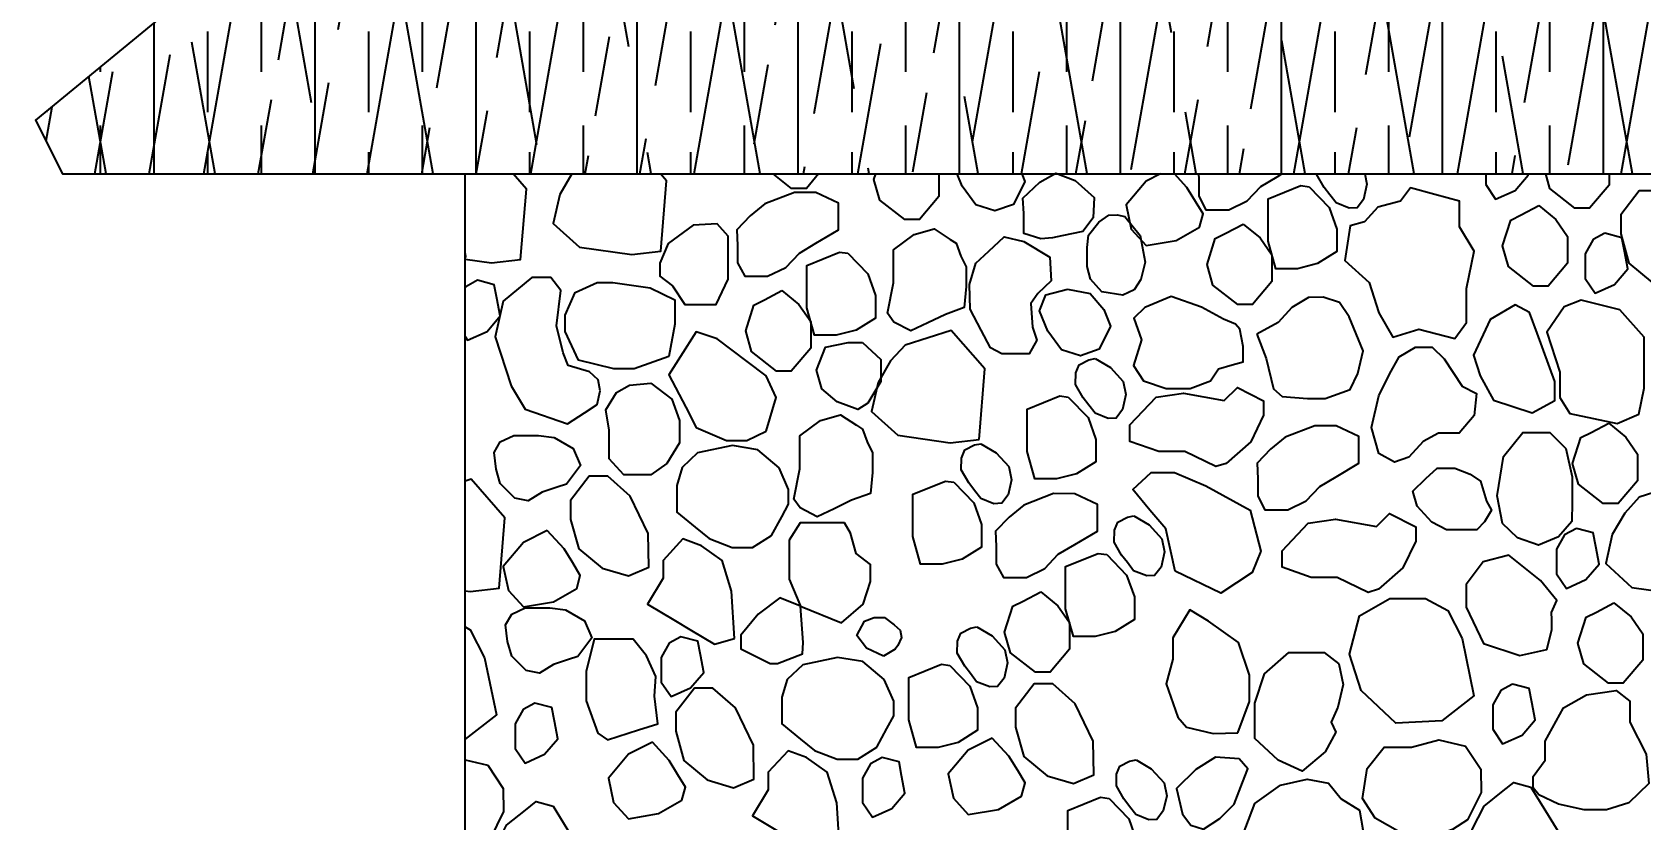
# Model space of a CAD drawing. Header units: millimetres. Extents: x -251401 to 377140, y -30451 to 275830.
# Drawn here: x 152949 to 155945, y -1043 to 424 of the extents above; entities that cross this region are included whole.
import ezdxf

# ---------------------------------------------------------------- set-up
doc = ezdxf.new("R2010")
doc.units = ezdxf.units.MM
for name, color, linetype in [('0-S8', 8, 'Continuous'), ('A-DIMENSIONS', 30, 'Continuous'), ('A-WALL', 4, 'Continuous')]:
    doc.layers.add(name, color=color, linetype=linetype)
doc.styles.add('LEROY', font='simplex.shx')
doc.dimstyles.new('DIM100', dxfattribs={"dimscale": 0, "dimtxt": 220, "dimasz": 180, "dimexe": 220, "dimexo": 250, "dimgap": 1, "dimtad": 1, "dimtoh": 1, "dimlfac": 0.001, "dimzin": 1, "dimdsep": 46, "dimtxsty": 'LEROY', "dimblk1": 'ORIGIN', "dimblk2": 'ORIGIN', "dimsah": 1, "dimcen": 0.18, "dimclrd": 30, "dimclre": 30, "dimclrt": 7, "dimazin": 0, "dimtfac": 1, "dimtix": 1, "dimtmove": 1, "dimatfit": 3, "dimfxl": 1, "dimtvp": 1, "dimtolj": 2, "dimtzin": 0, "dimarcsym": 0})
pattern_1 = [(90, (50275.5, 0), (300, -2e-14), [500, -100]), (90, (50375.5, -100), (300, -2e-14), [300, -75, 150, -75]), (90, (50475.5, -250), (300, -2e-14), [500, -100])]

# ---------------------------------------------------------------- blocks, each defined once
blk = doc.blocks.new('G24H24H')
at = {"layer": '0-S8', "color": 8}
for points in [[(0, 2941.4), (49.4, 2934.4), (103.3, 2940.7), (114.4, 3071.8), (89.6, 3100)], [(198.5, 3100), (176.4, 3061.9), (164.2, 3008), (213, 2963.6), (310.4, 2949.7), (364.3, 2956), (375.4, 3087.1), (364.1, 3100)], [(658.5, 3100), (635.7, 3073.1), (608.2, 3073.1), (573.7, 3100)], [(882.5, 3100), (882.5, 3057.9), (846.3, 3015.3), (818.8, 3015.3), (772.4, 3051.4), (761.6, 3089.8), (764.8, 3100)], [(1037.1, 3100), (1042.5, 3086), (1021.5, 3043.3), (986.9, 3031.2), (951.4, 3042.5), (925.6, 3077.1), (916.4, 3100)], [(1295.1, 3100), (1268.5, 3086.7), (1231.1, 3042.2), (1240.6, 2996.9), (1268.5, 2966.6), (1324.7, 2976.3), (1367.9, 3001.1), (1374.6, 3025.4), (1360.5, 3048.6), (1344.3, 3075), (1321.3, 3100)], [(1366.1, 3100), (1366.5, 3090.8), (1366.5, 3058.4), (1380.1, 3033.4), (1422.8, 3033.4), (1457, 3049.9), (1482, 3076.6), (1512.7, 3094.8), (1521.5, 3100)], [(1676.1, 3100), (1679.9, 3080.9), (1673.5, 3052.6), (1661.5, 3037.1), (1646.8, 3036.3), (1622.4, 3045.9), (1610.8, 3061), (1600.1, 3075), (1586.1, 3099.3), (1586.1, 3100)], [(1901.3, 3100), (1901.3, 3080.1), (1919.6, 3052.9), (1955.8, 3069.1), (1980.4, 3097.9), (1980, 3100)], [(2130.9, 3100), (2130.9, 3079.1), (2094.7, 3036.4), (2067.2, 3036.4), (2020.9, 3072.6), (2013.1, 3100)], [(0, 2951.6), (0.8, 2945.8), (0, 2944.1)], [(0, 2797.5), (4.7, 2790.5), (40.9, 2806.7), (65.5, 2835.6), (59.2, 2868.5), (54.4, 2893.7), (23.1, 2902.1), (1.1, 2890), (0, 2888.1)], [(0, 2323.7), (9.3, 2322.3), (63.2, 2328.6), (74.3, 2459.8), (11.2, 2531.5), (0, 2527.9)], [(0, 2256.3), (9.4, 2251.2), (36, 2199.1), (58.2, 2092.6), (0, 2047.3)], [(0, 2008.8), (42.3, 1998.9), (70.9, 1955.7), (71.7, 1912.5), (46.5, 1861.6), (18.4, 1843.9), (0, 1837.2)]]:
    blk.add_lwpolyline(points, dxfattribs=at)
for points in [[(1136.5, 3087.8), (1171.9, 3056.2), (1170, 3018.2), (1150.4, 2992.9), (1111.8, 2984.7), (1094.4, 2981), (1072.5, 2979), (1040.9, 2989.1), (1040.9, 3026.4), (1039, 3054.9), (1070.6, 3084.7), (1100.4, 3101.7)], [(653.4, 3065.2), (613.5, 3065.7), (558.4, 3044.1), (531, 3021.9), (506, 2995.8), (507.1, 2966.8), (507.1, 2934.4), (520.8, 2909.4), (563.5, 2909.4), (597.6, 2925.8), (622.7, 2952.6), (653.4, 2970.8), (695.6, 2995.8), (695.6, 3023.1), (695.6, 3045.3)], [(1572.5, 3076.2), (1609.4, 3037.8), (1623.9, 2997.3), (1623.9, 2955.4), (1587.7, 2932.9), (1550.8, 2923.5), (1510.2, 2923.5), (1495.8, 2974.9), (1495.8, 3024.8), (1495.8, 3053.8), (1556.6, 3078.4)], [(1675.4, 3011.1), (1648.5, 3003.1), (1639, 2938.8), (1683.9, 2897.9), (1701.9, 2841.6), (1728.3, 2795.8), (1776.7, 2811.2), (1843.5, 2793.3), (1865.4, 2823.2), (1865.4, 2886.5), (1879.5, 2956.3), (1852.5, 3001.7), (1852.5, 3049), (1806.6, 3061.5), (1761, 3073.9), (1742.3, 3049), (1700.4, 3038)], [(2297, 2962.3), (2263.5, 3031.8), (2221.7, 3068.8), (2187.1, 3068.8), (2152.6, 3023.8), (2152.6, 2988.5), (2167.8, 2933.8), (2211.2, 2897.7), (2260.2, 2883.2), (2298, 2899.3)], [(2000.1, 3041), (2031.9, 3015), (2053.6, 2983.5), (2053.6, 2933.9), (2017.4, 2891.2), (1989.9, 2891.2), (1943.6, 2927.4), (1932.7, 2965.8), (1947.9, 3014.2), (1967.5, 3023.6)], [(425, 3004.4), (378.2, 2970.6), (363, 2933.8), (363, 2909.4), (386.1, 2891.4), (409.1, 2856.8), (452.4, 2856.8), (467.5, 2856.8), (489.8, 2904.3), (489.8, 2943.9), (489.8, 2984.2), (469.7, 3007.3)], [(923.7, 2947.1), (933.5, 2927.1), (933.5, 2890.2), (929.6, 2851.4), (894.6, 2838.4), (862.2, 2822.9), (830.3, 2807.6), (798.8, 2824.2), (787.1, 2840.4), (798.1, 2897.3), (798.1, 2921.9), (798.1, 2958.8), (836.3, 2987.2), (873.9, 2997.6), (903.7, 2978.2), (914.8, 2970.9)], [(1229, 3020.6), (1257.6, 2985.2), (1266.6, 2935.8), (1258.8, 2903.7), (1246.4, 2884.1), (1225, 2874.5), (1186.3, 2880.2), (1164.9, 2904.3), (1158.7, 2927.9), (1158.7, 2963.3), (1161.5, 2985.8), (1180.6, 3009.9), (1199.2, 3023.4), (1214.9, 3023.9)], [(1449.4, 3006.7), (1481.3, 2980.7), (1503, 2949.2), (1503, 2899.6), (1466.8, 2857), (1439.3, 2857), (1392.9, 2893.1), (1382.1, 2931.5), (1397.3, 2980), (1416.8, 2989.4)], [(1040.9, 2974), (1089.3, 2945.1), (1091.7, 2900.8), (1066.7, 2877.4), (1053.8, 2858.9), (1057, 2814.6), (1065.1, 2790.5), (1050.6, 2764.7), (1028.8, 2764.7), (999.8, 2764.7), (978.9, 2776), (961.2, 2809), (941, 2848.4), (939.4, 2894.3), (951.5, 2933.8), (975.7, 2956.3), (1004.2, 2983)], [(2123.3, 2989.6), (2101.3, 2977.6), (2086.6, 2950.9), (2086.6, 2905.3), (2104.9, 2878.1), (2141.1, 2894.3), (2165.7, 2923.1), (2159.4, 2956.1), (2154.6, 2981.3)], [(713.2, 2952.2), (750.1, 2913.8), (764.6, 2873.3), (764.6, 2831.3), (728.4, 2808.9), (691.4, 2799.5), (650.9, 2799.5), (636.4, 2850.9), (636.4, 2900.8), (636.4, 2929.7), (697.2, 2954.3)], [(251.4, 2695.9), (247.8, 2716.5), (231.5, 2731.4), (191.8, 2743.1), (182.9, 2766.9), (170, 2817.3), (178.5, 2883.1), (159.8, 2906.9), (124, 2906.9), (70.7, 2863.2), (55.9, 2796.9), (86, 2705.5), (112.1, 2661.8), (191, 2634.6), (222.2, 2655), (245.9, 2670.5)], [(345, 2887.6), (390.4, 2865.3), (390.4, 2820), (379.6, 2760.2), (314.7, 2737.2), (277.3, 2737.2), (211, 2753), (186.5, 2806.3), (186.5, 2837.2), (205.2, 2879), (246.3, 2897.7), (275.1, 2897.7)], [(590.1, 2882.7), (621.9, 2856.7), (643.7, 2825.2), (643.7, 2775.6), (607.5, 2732.9), (579.9, 2732.9), (533.6, 2769.1), (522.7, 2807.5), (537.9, 2855.9), (557.5, 2865.3)], [(1122.3, 2885.5), (1164.2, 2877.4), (1190, 2847.6), (1202.1, 2816.2), (1181.1, 2773.6), (1146.5, 2761.5), (1111, 2772.7), (1085.2, 2807.4), (1069.9, 2845.2), (1082, 2875)], [(1412.4, 2829.8), (1371.9, 2851.6), (1315.3, 2872), (1266.4, 2851.2), (1245.5, 2831.2), (1259.8, 2790.9), (1245.3, 2743.2), (1263.5, 2714.4), (1305.8, 2700.5), (1350.7, 2700.5), (1388.6, 2714.7), (1403.6, 2737), (1428.7, 2744.3), (1449.1, 2750.1), (1449.1, 2778.5), (1443, 2810.6), (1434.9, 2820.4)], [(1475, 2801.8), (1492, 2756.3), (1506, 2699.9), (1522.1, 2685.4), (1569.2, 2681.8), (1602.3, 2681.8), (1648.9, 2698.4), (1662.9, 2728.4), (1672.7, 2770.3), (1646.9, 2833.9), (1628.7, 2860.8), (1598.2, 2870.7), (1571.3, 2870.1), (1539.7, 2851.5), (1514.3, 2823.6)], [(1956.2, 2856), (1909.6, 2828.8), (1878.2, 2762.7), (1890.9, 2723.7), (1915.5, 2678.7), (1987.6, 2655), (2030.1, 2677.9), (2030.1, 2713.5), (1997, 2803.4), (1982.7, 2842.2)], [(2047, 2852.6), (2014.8, 2805.1), (2039.3, 2730.7), (2039.3, 2683.7), (2057.8, 2653.9), (2146.1, 2635.4), (2186.6, 2652.7), (2196.2, 2700.9), (2196.2, 2795.7), (2150.9, 2847), (2078.7, 2864.8)], [(561, 2621.2), (579.6, 2683.7), (561, 2724.2), (525.6, 2750.8), (469.6, 2792.9), (430.4, 2806.1), (401.1, 2759.7), (379.7, 2725.8), (410.9, 2665.4), (430.4, 2627.5), (486.6, 2603.6), (524.8, 2603.6)], [(957.3, 2605.7), (968.4, 2736.9), (905.3, 2808.6), (819.9, 2781.4), (792.6, 2751.7), (769.4, 2711.6), (757.2, 2657.7), (806, 2613.4), (903.4, 2599.5)], [(740.3, 2786.3), (774.1, 2754.3), (774.1, 2713.6), (750, 2672.9), (731.7, 2661.4), (693.3, 2675.8), (664.6, 2699.8), (654.3, 2734.8), (671.5, 2777.2), (713.4, 2785.8)], [(1879.4, 2650.3), (1851.7, 2617.3), (1812.9, 2617.3), (1784.5, 2601.8), (1758, 2572.6), (1731.4, 2562.9), (1701.9, 2579.3), (1688.4, 2627.5), (1702.3, 2686.6), (1721.7, 2727), (1740, 2759.1), (1770.3, 2777.4), (1801.7, 2777.4), (1823.8, 2755.8), (1857.4, 2705), (1884, 2690.8)], [(1173.9, 2756.3), (1202.2, 2739.5), (1226.1, 2713.6), (1230.9, 2689.3), (1224.5, 2661), (1212.6, 2645.4), (1197.8, 2644.6), (1173.5, 2654.2), (1161.9, 2669.4), (1151.1, 2683.3), (1137.2, 2707.6), (1137.6, 2729.6), (1144, 2744.7), (1161.9, 2753.9)], [(346.2, 2710.3), (385, 2680.6), (399.3, 2640.7), (399.3, 2599.1), (375.9, 2560.9), (346.2, 2539.8), (295.4, 2539.8), (268.1, 2569.5), (268.1, 2623.1), (262.4, 2660.7), (281.8, 2693.2), (306.3, 2706.3)], [(1417.8, 2561), (1398.6, 2555.2), (1340.8, 2582.8), (1292.4, 2582.8), (1238.3, 2602), (1238.3, 2632.7), (1287.2, 2684.2), (1338.2, 2691.5), (1414.2, 2678), (1438.6, 2702.4), (1487.5, 2677.4), (1487.5, 2650.9), (1463.6, 2601)], [(1123.6, 2684.5), (1160.5, 2646.2), (1175, 2605.7), (1175, 2563.7), (1138.8, 2541.3), (1101.8, 2531.9), (1061.3, 2531.9), (1046.8, 2583.2), (1046.8, 2633.2), (1046.8, 2662.1), (1107.6, 2686.7)], [(749.2, 2600.9), (758.9, 2580.8), (758.9, 2543.9), (755, 2505.1), (720, 2492.2), (687.7, 2476.6), (655.7, 2461.3), (624.2, 2477.9), (612.6, 2494.1), (623.6, 2551.1), (623.6, 2575.6), (623.6, 2612.5), (661.8, 2641), (699.3, 2651.3), (729.1, 2631.9), (740.2, 2624.7)], [(165.7, 2608.9), (201.3, 2588.6), (214.8, 2556.9), (188.8, 2522.2), (171.5, 2516.4), (143.4, 2507.1), (117.5, 2491.4), (92.5, 2496.2), (65.5, 2523.2), (57.8, 2550.1), (53.9, 2580.9), (65.5, 2601.2), (90.5, 2612.7), (136.8, 2612.7)], [(1622.6, 2630.6), (1582.8, 2631.1), (1527.6, 2609.5), (1500.3, 2587.3), (1475.3, 2561.2), (1476.4, 2532.2), (1476.4, 2499.8), (1490, 2474.7), (1532.7, 2474.7), (1566.9, 2491.2), (1591.9, 2518), (1622.6, 2536.2), (1664.9, 2561.2), (1664.9, 2588.5), (1664.9, 2610.7)], [(2061.8, 2452.9), (2036.7, 2424.2), (1999.6, 2408.4), (1960.4, 2422.2), (1932.4, 2448.9), (1922.6, 2500.4), (1934.3, 2574), (1970.2, 2618.3), (2020.4, 2618.3), (2050.4, 2588.4), (2062.2, 2535.6), (2062.2, 2488.6)], [(2130.3, 2635.8), (2162.1, 2609.8), (2183.9, 2578.3), (2183.9, 2528.7), (2147.7, 2486), (2120.1, 2486), (2073.8, 2522.2), (2062.9, 2560.6), (2078.1, 2609), (2097.7, 2618.4)], [(585, 2552.9), (545, 2586.2), (498.1, 2594.2), (433.1, 2580.5), (404.2, 2553), (394.1, 2519.8), (394.1, 2470), (428.7, 2441.9), (454.7, 2420.8), (497.3, 2404.4), (535.6, 2404.4), (571, 2426.7), (589.8, 2461.4), (602.6, 2485), (602.6, 2512.6)], [(960.8, 2597.6), (989.1, 2580.8), (1013.1, 2554.9), (1017.9, 2530.6), (1011.5, 2502.3), (999.5, 2486.7), (984.8, 2485.9), (960.4, 2495.5), (948.8, 2510.6), (938.1, 2524.6), (924.1, 2548.9), (924.5, 2570.8), (930.9, 2586), (948.8, 2595.2)], [(1902.5, 2490.5), (1912, 2473.8), (1898.6, 2451.8), (1884.8, 2437.2), (1862.7, 2437.2), (1827.9, 2437.2), (1801, 2451.5), (1773.5, 2481.5), (1765.1, 2509.2), (1789.9, 2532.8), (1810.5, 2552.2), (1843.5, 2552.2), (1872.5, 2541), (1891.2, 2527.7)], [(341, 2430.4), (307.5, 2499.9), (265.7, 2536.9), (231.2, 2536.9), (196.6, 2491.9), (196.6, 2456.6), (211.9, 2401.9), (255.3, 2365.8), (304.3, 2351.3), (342.1, 2367.4)], [(910.5, 2525.8), (947.4, 2487.5), (961.9, 2447), (961.9, 2405), (925.7, 2382.6), (888.8, 2373.1), (848.2, 2373.1), (833.8, 2424.5), (833.8, 2474.4), (833.8, 2503.4), (894.6, 2528)], [(1379.5, 2519.4), (1462.3, 2473.8), (1482, 2397.2), (1466, 2357.7), (1407.9, 2319.5), (1322.7, 2360.2), (1305.4, 2439.2), (1275.7, 2473.8), (1243.6, 2512), (1278.2, 2544.1), (1321.4, 2544.1)], [(2324.7, 2322.3), (2335.9, 2453.4), (2272.7, 2525.2), (2187.3, 2498), (2160.1, 2468.3), (2136.9, 2428.2), (2124.7, 2374.3), (2173.4, 2329.9), (2270.8, 2316)], [(1135.6, 2504.3), (1095.8, 2504.8), (1040.6, 2483.2), (1013.3, 2461), (988.2, 2434.9), (989.4, 2405.9), (989.4, 2373.5), (1003, 2348.4), (1045.7, 2348.4), (1079.8, 2364.9), (1104.9, 2391.7), (1135.6, 2409.9), (1177.8, 2434.9), (1177.8, 2462.2), (1177.8, 2484.4)], [(1245.7, 2463), (1274, 2446.3), (1297.9, 2420.3), (1302.7, 2396), (1296.4, 2367.7), (1284.4, 2352.2), (1269.6, 2351.4), (1245.3, 2360.9), (1233.7, 2376.1), (1222.9, 2390), (1209, 2414.4), (1209.4, 2436.3), (1215.8, 2451.4), (1233.7, 2460.6)], [(1701.2, 2326.4), (1681.9, 2320.6), (1624.2, 2348.2), (1575.8, 2348.2), (1521.7, 2367.4), (1521.7, 2398.1), (1570.6, 2449.6), (1621.6, 2456.9), (1697.5, 2443.4), (1722, 2467.8), (1770.9, 2442.8), (1770.9, 2416.3), (1747, 2366.4)], [(153, 2436), (108.5, 2413.7), (71.1, 2369.2), (80.6, 2323.9), (108.5, 2293.7), (164.7, 2303.4), (207.9, 2328.1), (214.6, 2352.4), (200.4, 2375.6), (184.3, 2402.1)], [(706.8, 2450.2), (624.1, 2450.2), (603.4, 2417.7), (603.4, 2345.4), (624.8, 2294.8), (701.3, 2264.2), (741.5, 2298.5), (755.3, 2340.7), (755.3, 2372.8), (728.3, 2393.2), (718.1, 2431.1)], [(2070, 2439.7), (2048, 2427.7), (2033.3, 2401), (2033.3, 2355.4), (2051.7, 2328.2), (2087.8, 2344.4), (2112.5, 2373.2), (2106.2, 2406.2), (2101.4, 2431.4)], [(502.1, 2234.7), (496.5, 2323.1), (478.8, 2380.1), (440.2, 2407.4), (405.7, 2420.2), (368.7, 2380.1), (368.7, 2347.2), (339.8, 2299), (389, 2269.4), (422, 2249.6), (464.4, 2224.1)], [(1195.4, 2391.3), (1232.3, 2352.9), (1246.8, 2312.4), (1246.8, 2270.4), (1210.6, 2248), (1173.7, 2238.6), (1133.1, 2238.6), (1118.6, 2290), (1118.6, 2339.9), (1118.6, 2368.8), (1179.5, 2393.4)], [(2023.6, 2283.2), (2033.5, 2305.5), (2002.9, 2342.7), (1944.1, 2389.9), (1896.1, 2377.5), (1864.7, 2335.3), (1864.7, 2293.1), (1897, 2225.2), (1964.8, 2202.9), (2015.3, 2214.5), (2024.1, 2251.2), (2024.1, 2270.3)], [(630, 2227.3), (624.8, 2294.8), (586.1, 2310.3), (545.6, 2280.3), (513.5, 2241), (513.5, 2215.3), (568.1, 2188), (581.8, 2188), (628.4, 2206.4)], [(1072.3, 2321.8), (1104.1, 2295.8), (1125.9, 2264.3), (1125.9, 2214.7), (1089.7, 2172), (1062.2, 2172), (1015.8, 2208.2), (1005, 2246.6), (1020.2, 2295), (1039.7, 2304.4)], [(1857, 2234.6), (1879.2, 2128.1), (1819.2, 2081.5), (1733.7, 2077.1), (1669.4, 2138.1), (1647.2, 2205.8), (1666, 2276.8), (1722.6, 2309), (1789.2, 2309), (1830.3, 2286.8)], [(187, 2287.9), (222.7, 2267.7), (236.1, 2235.9), (210.1, 2201.3), (192.8, 2195.5), (164.8, 2186.1), (138.8, 2170.4), (113.8, 2175.3), (86.8, 2202.2), (79.1, 2229.2), (75.2, 2260), (86.8, 2280.2), (111.9, 2291.8), (158.1, 2291.8)], [(1439.7, 2059.2), (1460.9, 2117.7), (1460.9, 2166.4), (1440.9, 2227.4), (1384.8, 2267.3), (1349.9, 2288.5), (1318.2, 2236.3), (1318.2, 2196.3), (1305.6, 2150.2), (1327.4, 2088.4), (1343.6, 2069.7), (1393.5, 2057.9)], [(2140.1, 2301.4), (2172, 2275.3), (2193.7, 2243.8), (2193.7, 2194.3), (2157.5, 2151.6), (2130, 2151.6), (2083.7, 2187.8), (2072.8, 2226.1), (2088, 2274.6), (2107.6, 2284)], [(779.4, 2202.1), (747.5, 2216.7), (729.8, 2240.2), (743.8, 2267.1), (761.7, 2273.9), (781.2, 2273.9), (799.2, 2260), (810.3, 2250.1), (812.8, 2236.5), (806, 2221.9), (801, 2214.8)], [(953.3, 2256.3), (981.6, 2239.6), (1005.6, 2213.7), (1010.4, 2189.4), (1004, 2161), (992, 2145.5), (977.2, 2144.7), (952.9, 2154.3), (941.3, 2169.4), (930.6, 2183.4), (916.6, 2207.7), (917, 2229.6), (923.4, 2244.8), (941.3, 2253.9)], [(352.6, 2127.5), (355.5, 2164.1), (337.6, 2202.7), (313.2, 2233.5), (285.9, 2233.5), (240.1, 2233.5), (225.7, 2173.4), (225.7, 2118.9), (247.2, 2058.7), (265.2, 2045.8), (323.2, 2064.5), (359, 2075.9)], [(402.1, 2238), (380.1, 2226), (365.4, 2199.3), (365.4, 2153.7), (383.7, 2126.5), (419.9, 2142.7), (444.5, 2171.5), (438.2, 2204.5), (433.4, 2229.7)], [(780.8, 2158.4), (740.8, 2191.8), (693.9, 2199.7), (628.9, 2186), (600, 2158.6), (589.9, 2125.4), (589.9, 2075.6), (624.6, 2047.4), (650.6, 2026.3), (693.2, 2009.9), (731.4, 2009.9), (766.8, 2032.3), (785.6, 2066.9), (798.4, 2090.6), (798.4, 2118.1)], [(1602.2, 2023.5), (1559.2, 1988), (1514.8, 2008.2), (1471.3, 2048.7), (1471.3, 2114.4), (1489.1, 2169.1), (1534.5, 2208.6), (1600.2, 2208.6), (1627.4, 2187.9), (1635.8, 2148.9), (1625.4, 2106.9), (1613.1, 2079.3), (1622, 2060.1)], [(903, 2184.6), (939.9, 2146.2), (954.4, 2105.7), (954.4, 2063.8), (918.2, 2041.3), (881.3, 2031.9), (840.7, 2031.9), (826.3, 2083.3), (826.3, 2133.2), (826.3, 2162.2), (887.1, 2186.8)], [(536.9, 2035.9), (503.4, 2105.5), (461.6, 2142.4), (427, 2142.4), (392.4, 2097.4), (392.4, 2062.1), (407.7, 2007.5), (451.1, 1971.3), (500.1, 1956.9), (537.9, 1972.9)], [(1169.9, 2043.7), (1136.4, 2113.2), (1094.6, 2150.2), (1060, 2150.2), (1025.5, 2105.2), (1025.5, 2069.8), (1040.7, 2015.2), (1084.1, 1979.1), (1133.2, 1964.6), (1170.9, 1980.7)], [(1951.1, 2150), (1929.1, 2137.9), (1914.4, 2111.2), (1914.4, 2065.7), (1932.7, 2038.4), (1968.9, 2054.7), (1993.5, 2083.5), (1987.2, 2116.5), (1982.4, 2141.7)], [(2205, 1965), (2167.7, 1928.7), (2126.3, 1916), (2084.8, 1916), (2036.5, 1926.1), (2000.1, 1943.9), (1989.5, 1956.5), (1989.5, 1977.9), (2012.1, 2008.2), (2012.1, 2043.8), (2045.9, 2105.7), (2088.6, 2129.8), (2144.1, 2137.8), (2169.5, 2118.4), (2169.5, 2079), (2200.3, 2019.5)], [(130.1, 2114.4), (108.1, 2102.4), (93.4, 2075.6), (93.4, 2030.1), (111.8, 2002.9), (148, 2019.1), (172.6, 2047.9), (166.3, 2080.9), (161.5, 2106.1)], [(348.8, 2041.5), (304.3, 2019.3), (266.9, 1974.7), (276.4, 1929.4), (304.3, 1899.2), (360.5, 1908.9), (403.7, 1933.6), (410.4, 1958), (396.2, 1981.1), (380.1, 2007.6)], [(981.9, 2049.3), (937.3, 2027), (899.9, 1982.5), (909.5, 1937.2), (937.3, 1906.9), (993.5, 1916.6), (1036.7, 1941.4), (1043.4, 1965.7), (1029.3, 1988.9), (1013.1, 2015.4)], [(1867.5, 1897.1), (1839.4, 1879.4), (1792.1, 1862.3), (1741.4, 1874.3), (1695, 1900), (1671.4, 1937), (1680.3, 1992.8), (1711.9, 2032.2), (1762.9, 2032.2), (1813.9, 2046.1), (1863.3, 2034.5), (1891.9, 1991.3), (1892.6, 1948.1)], [(698, 1840.2), (692.3, 1928.6), (674.6, 1985.6), (636.1, 2012.9), (601.5, 2025.8), (564.5, 1985.6), (564.5, 1952.7), (535.6, 1904.5), (584.9, 1874.9), (617.8, 1855.1), (660.3, 1829.7)], [(777, 2013.4), (755, 2001.3), (740.3, 1974.6), (740.3, 1929.1), (758.6, 1901.8), (794.8, 1918.1), (819.4, 1946.9), (813.1, 1979.9), (808.3, 2005.1)], [(1249.8, 2008.8), (1278.1, 1992.1), (1302.1, 1966.2), (1306.9, 1941.9), (1300.5, 1913.6), (1288.5, 1898), (1273.7, 1897.2), (1249.4, 1906.8), (1237.8, 1921.9), (1227.1, 1935.9), (1213.1, 1960.2), (1213.5, 1982.1), (1219.9, 1997.3), (1237.8, 2006.5)], [(1441.7, 2010.7), (1397.8, 2014), (1361.1, 1991), (1324.9, 1955.4), (1336.4, 1907.7), (1351.8, 1887.4), (1375.3, 1879.8), (1406, 1899.5), (1432.4, 1926.3), (1448.3, 1966.9), (1458, 1991.8)], [(1672.4, 1878.8), (1648.4, 1818.9), (1592.8, 1785.1), (1544.3, 1767.1), (1501.2, 1751.1), (1466.3, 1775.3), (1442.8, 1852.7), (1471.2, 1927.3), (1518.6, 1961.7), (1568.8, 1972.6), (1608.1, 1965.5), (1632.1, 1936.1), (1665.9, 1914.8)], [(2041.5, 1847), (2041.2, 1831.4), (2028.4, 1788), (2009.5, 1768.1), (1977, 1778.2), (1934.8, 1798.7), (1915.7, 1803.6), (1894.9, 1795.1), (1878, 1816.4), (1876.1, 1879.1), (1898, 1922.8), (1933.4, 1950.8), (1953.6, 1966.7), (1985, 1957.9), (2017.4, 1905.5), (2037.3, 1873.2)], [(220.6, 1811.4), (220.3, 1795.9), (207.5, 1752.4), (188.6, 1732.5), (156.1, 1742.6), (113.9, 1763.1), (94.8, 1768), (74, 1759.5), (57, 1780.8), (55.2, 1843.6), (77.1, 1887.3), (112.5, 1915.2), (132.6, 1931.1), (164.1, 1922.3), (196.4, 1869.9), (216.4, 1837.6)], [(1199.5, 1937.1), (1236.4, 1898.8), (1250.9, 1858.2), (1250.9, 1816.3), (1214.7, 1793.8), (1177.8, 1784.4), (1137.2, 1784.4), (1122.7, 1835.8), (1122.7, 1885.7), (1122.7, 1914.7), (1183.6, 1939.3)]]:
    blk.add_lwpolyline(points, close=True, dxfattribs=at)
blk = doc.blocks.new('USER ARROW 100')
at = {"layer": 'A-DIMENSIONS'}
for q in [(-200, 0), (200, 0)]:
    blk.add_line((0, 0), q, dxfattribs=at)
for points in [[(0, 0), (0, 200)], [(0, 0), (0, -200)]]:
    blk.add_lwpolyline(points, dxfattribs=at)
blk.add_circle((0, 0), 90, dxfattribs=at)
blk = doc.blocks.new('*D151')
at = {"layer": 'A-DIMENSIONS', "color": 30, "transparency": 16777216}
for p, q in [((155855, 3059.9), (150078.5, 3059.9)), ((150078.5, -2939.1), (150078.5, 3058.9)), ((153505, -2940.1), (150078.5, -2940.1))]:
    blk.add_line(p, q, dxfattribs=at)
at = {"layer": 'Defpoints', "color": 0, "transparency": 16777216}
for p in [(150078.5, 3059.9), (156105, 3059.9), (153755, -2940.1)]:
    blk.add_point(p, dxfattribs=at)
at = {"layer": 'A-DIMENSIONS', "color": 30, "transparency": 16777216}
for p, rotation in [((150078.5, 3059.9), 90), ((150078.5, -2940.1), 270)]:
    blk.add_blockref('USER ARROW 100', p, dxfattribs=dict(at, rotation=rotation))
at = {"layer": 'A-DIMENSIONS', "color": 7, "transparency": 16777216, "insert": (149868.5, 59.9), "char_height": 220, "attachment_point": 5, "rotation": 90, "style": 'LEROY'}
blk.add_mtext('\\A2;6.00 METERS', dxfattribs=at)
blk = doc.blocks.new('*D153')
at = {"layer": 'A-DIMENSIONS', "color": 30, "transparency": 16777216}
for p, q in [((152755, 159.9), (151078.5, 159.9)), ((151078.5, 158.9), (151078.5, -2339.1)), ((153505, -2340.1), (151078.5, -2340.1))]:
    blk.add_line(p, q, dxfattribs=at)
at = {"layer": 'Defpoints', "color": 0, "transparency": 16777216}
for p in [(153005, 159.9), (151078.5, -2340.1), (153755, -2340.1)]:
    blk.add_point(p, dxfattribs=at)
at = {"layer": 'A-DIMENSIONS', "color": 30, "transparency": 16777216}
for p, rotation in [((151078.5, 159.9), 90), ((151078.5, -2340.1), 270)]:
    blk.add_blockref('USER ARROW 100', p, dxfattribs=dict(at, rotation=rotation))
at = {"layer": 'A-DIMENSIONS', "color": 7, "transparency": 16777216, "insert": (150868.5, -1090.1), "char_height": 220, "attachment_point": 5, "rotation": 90, "style": 'LEROY'}
blk.add_mtext('\\A2;2.50', dxfattribs=at)
blk = doc.blocks.new('*D154')
at = {"layer": 'A-DIMENSIONS', "color": 30, "transparency": 16777216}
for p, q in [((152755, 159.9), (150578.5, 159.9)), ((150578.5, -2939.1), (150578.5, 158.9)), ((153505, -2940.1), (150578.5, -2940.1))]:
    blk.add_line(p, q, dxfattribs=at)
at = {"layer": 'Defpoints', "color": 0, "transparency": 16777216}
for p in [(150578.5, 159.9), (153005, 159.9), (153755, -2940.1)]:
    blk.add_point(p, dxfattribs=at)
at = {"layer": 'A-DIMENSIONS', "color": 30, "transparency": 16777216}
for p, rotation in [((150578.5, 159.9), 90), ((150578.5, -2940.1), 270)]:
    blk.add_blockref('USER ARROW 100', p, dxfattribs=dict(at, rotation=rotation))
at = {"layer": 'A-DIMENSIONS', "color": 7, "transparency": 16777216, "insert": (150368.5, -1390.1), "char_height": 220, "attachment_point": 5, "rotation": 90, "style": 'LEROY'}
blk.add_mtext('\\A2;3.10', dxfattribs=at)
blk = doc.blocks.new('*D155')
at = {"layer": 'A-DIMENSIONS', "color": 30, "transparency": 16777216}
for p, q in [((155855, 3059.9), (150578.5, 3059.9)), ((150578.5, 3058.9), (150578.5, 160.9)), ((152755, 159.9), (150578.5, 159.9))]:
    blk.add_line(p, q, dxfattribs=at)
at = {"layer": 'Defpoints', "color": 0, "transparency": 16777216}
for p in [(156105, 3059.9), (150578.5, 159.9), (153005, 159.9)]:
    blk.add_point(p, dxfattribs=at)
at = {"layer": 'A-DIMENSIONS', "color": 30, "transparency": 16777216}
for p, rotation in [((150578.5, 3059.9), 90), ((150578.5, 159.9), 270)]:
    blk.add_blockref('USER ARROW 100', p, dxfattribs=dict(at, rotation=rotation))
at = {"layer": 'A-DIMENSIONS', "color": 7, "transparency": 16777216, "insert": (150368.5, 1609.9), "char_height": 220, "attachment_point": 5, "rotation": 90, "style": 'LEROY'}
blk.add_mtext('\\A2;2.90', dxfattribs=at)

msp = doc.modelspace()

# ---------------------------------------------------------------- hatches: boundary and pattern name
at = {"layer": '0-S8'}
h = msp.add_hatch(dxfattribs=at)
h.set_pattern_fill('GOST_WOOD', color=8, scale=50)
h.set_pattern_definition(pattern_1)
h.paths.add_polyline_path([(158755, 159.856), (159505, 159.856), (159555, 259.856), (156755, 2559.856), (156355, 2959.856), (156155, 2959.856), (155755, 2559.856), (152955, 259.856), (153005, 159.856), (153755, 159.856)])
h = msp.add_hatch(dxfattribs=at)
h.set_pattern_fill('GOST_WOOD', color=8, scale=50)
h.set_pattern_definition(pattern_1)
h.paths.add_polyline_path([(158755, 159.856), (159505, 159.856), (159555, 259.856), (156755, 2559.856), (156355, 2959.856), (156155, 2959.856), (155755, 2559.856), (152955, 259.856), (153005, 159.856), (153755, 159.856)])
h = msp.add_hatch(dxfattribs=at)
h.set_pattern_fill('GOST_WOOD', color=8, scale=100, angle=10)
h.set_pattern_definition([(100, (45275.5, 0), (590.8847, 104.189), [1000, -200]), (100, (45507.2, -162.23), (590.8847, 104.189), [600, -150, 300, -150]), (100, (45756.25, -422.94), (590.8847, 104.189), [1000, -200])])
h.paths.add_polyline_path([(156755, 2559.856), (155755, 2559.856), (152955, 259.856), (153005, 159.856), (159505, 159.856), (159555, 259.856)])
h = msp.add_hatch(dxfattribs=at)
h.set_pattern_fill('GOST_WOOD', color=8, scale=50, angle=350)
h.set_pattern_definition([(80, (50275.5, 0), (295.4423, -52.09445), [500, -100]), (80, (50356.62, -115.85), (295.4423, -52.09445), [300, -75, 150, -75]), (80, (50429.05, -280.93), (295.4423, -52.09445), [500, -100])])
h.paths.add_polyline_path([(156755, 2559.856), (155755, 2559.856), (152955, 259.856), (153005, 159.856), (159505, 159.856), (159555, 259.856)])
h = msp.add_hatch(dxfattribs=at)
h.set_pattern_fill('GOST_WOOD', color=8, scale=50, angle=350)
h.set_pattern_definition([(80, (50275.5, 0), (295.4423, -52.09445), [500, -100]), (80, (50356.62, -115.85), (295.4423, -52.09445), [300, -75, 150, -75]), (80, (50429.05, -280.93), (295.4423, -52.09445), [500, -100])])
h.paths.add_polyline_path([(156755, 2559.856), (155755, 2559.856), (152955, 259.856), (153005, 159.856), (159505, 159.856), (159555, 259.856)])

# ---------------------------------------------------------------- linework, layer by layer
at = {"layer": 'A-WALL', "color": 3}
msp.add_lwpolyline([(158755, 159.856), (159505, 159.856), (159555, 259.856), (156755, 2559.856), (156355, 2959.856), (156155, 2959.856), (155755, 2559.856), (152955, 259.856), (153005, 159.856), (153755, 159.856)], close=True, dxfattribs=at)
msp.add_lwpolyline([(158755, 159.856), (159505, 159.856), (159555, 259.856), (156755, 2559.856), (156355, 2959.856), (156155, 2959.856), (155755, 2559.856), (152955, 259.856), (153005, 159.856), (153755, 159.856)], close=True, dxfattribs=at)
at = {"layer": 'A-WALL'}
msp.add_lwpolyline([(153755, 159.856), (158755, 159.856), (158755, -2940.144), (153755, -2940.144)], close=True, dxfattribs=at)

# ---------------------------------------------------------------- block references
msp.add_blockref('G24H24H', (153755, -2940.144), dxfattribs=at)

# ---------------------------------------------------------------- dimensions: what is measured, and where the dimension line sits
at = {"layer": 'A-DIMENSIONS'}
dim = msp.add_linear_dim(base=(150078.5, 3059.856), p1=(153755, -2940.144), p2=(156105, 3059.856), angle=90, text='<> METERS', dimstyle='DIM100', override={"dimscale": 1, "dimasz": 1, "dimexe": 0, "dimgap": 100, "dimblk1": 'USER ARROW 100', "dimblk2": 'USER ARROW 100', "dimlwd": 65535, "dimlwe": 65535}, dxfattribs=at)
dim.commit()
dim.dimension.update_dxf_attribs({"geometry": '*D151', "text_midpoint": (149868.5, 59.856)})
for base, p1, p2, angle, picture, middle in [((150578.5, 159.856), (156105, 3059.856), (153005, 159.856), 270, '*D155', (150368.5, 1609.856)), ((150578.5, 159.856), (153755, -2940.144), (153005, 159.856), 90, '*D154', (150368.5, -1390.144)), ((151078.5, -2340.144), (153005, 159.856), (153755, -2340.144), 270, '*D153', (150868.5, -1090.144))]:
    dim = msp.add_linear_dim(base=base, p1=p1, p2=p2, angle=angle, dimstyle='DIM100', override={"dimscale": 1, "dimasz": 1, "dimexe": 0, "dimgap": 100, "dimblk1": 'USER ARROW 100', "dimblk2": 'USER ARROW 100', "dimlwd": 65535, "dimlwe": 65535}, dxfattribs=at)
    dim.commit()
    dim.dimension.update_dxf_attribs({"geometry": picture, "text_midpoint": middle})

doc.saveas('drawing.dxf')
